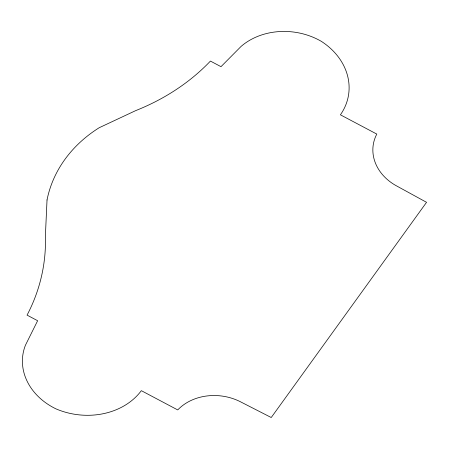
<?xml version="1.0" encoding="UTF-8"?>
<svg xmlns="http://www.w3.org/2000/svg" width="449" height="449" viewBox="0 0 449 449"><rect width="100%" height="100%" fill="white"/><g stroke="black" fill="none" stroke-linecap="round" stroke-linejoin="round"><path stroke-width="0.67" d="M47.027 199.962L45.394 235.77A229.456 189.775 8.2 0 1 27.063 315.125L37.632 320.721L25.453 345.191A62.911 52.033 8.2 0 0 56.08 408.916A67.058 55.463 8.2 0 0 141.323 390.664L177.72 409.931A49.098 40.606 8.2 0 1 241.528 402.326L271.235 417.519L426.55 202.319L397.399 186.363A49.098 40.606 8.2 0 1 376.806 134.083L340.409 114.815A67.058 55.463 8.2 0 0 321.355 41.364A62.911 52.033 8.2 0 0 241.102 46.399L220.992 66.671L210.424 61.075A229.456 189.775 8.2 0 1 135.733 110.6L99.15 127.746A146.004 120.759 8.2 0 0 47.027 199.962"/></g></svg>
